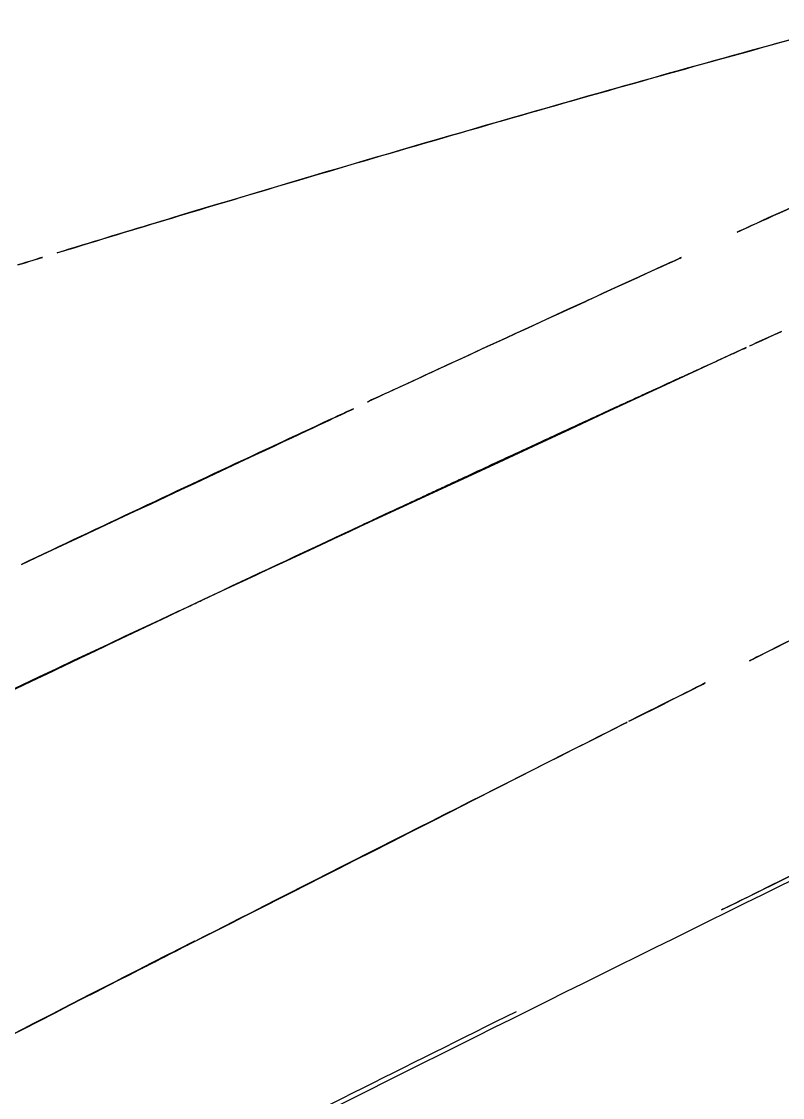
# Model space of a CAD drawing. Extents: x 16296660632 to 16296668616, y -37409619871 to -37409616241.
# Drawn here: x 16296668300.12 to 16296668317.21, y -37409617401.07 to -37409617376.89 of the extents above; entities that cross this region are included whole.
import ezdxf

# ---------------------------------------------------------------- set-up
doc = ezdxf.new("R2010")
doc.units = 0
doc.header["$LTSCALE"] = 10
doc.header["$MEASUREMENT"] = 0
doc.layers.get('0').update_dxf_attribs({"linetype": 'CONTINUOUS'})

msp = doc.modelspace()

# ---------------------------------------------------------------- linework, layer by layer
at = {"linetype": 'Continuous'}
for points, start_tangent, end_tangent in [([(16296668301.475639, -37409617381.920517), (16296668306.4447, -37409617380.426468), (16296668312.72942, -37409617378.603233), (16296668318.883369, -37409617376.893669)], (0.956431845, 0.291955692), (0.965050094, 0.262065481)), ([(16296668318.883221, -37409617376.893784), (16296668312.457809, -37409617378.680733), (16296668303.670179, -37409617381.255333), (16296668301.475651, -37409617381.920563)], (-0.965056977, -0.262040133), (-0.95647863, -0.291802383)), ([(16296668318.278879, -37409617380.675758), (16296668312.84387, -37409617383.15406)], (-0.910647467, -0.41318421), (-0.909011103, -0.416771898)), ([(16296668312.844259, -37409617383.1549), (16296668318.279181, -37409617380.676399)], (0.908779627, 0.417276394), (0.910933933, 0.412552263)), ([(16296668301.475651, -37409617381.920563), (16296668300.03112, -37409617382.363091)], (-0.95647863, -0.291802383), (-0.955801286, -0.294013437)), ([(16296668300.03158, -37409617382.363251), (16296668301.475639, -37409617381.920517)], (0.955720862, 0.294274759), (0.956431845, 0.291955692)), ([(16296668312.7686, -37409617383.188583), (16296668300.116211, -37409617389.0877)], (-0.908984986, -0.416828855), (-0.903193712, -0.429233174)), ([(16296668312.768999, -37409617383.189461), (16296668312.844259, -37409617383.1549)], (0.908749951, 0.41734102), (0.908779627, 0.417276394)), ([(16296668312.84387, -37409617383.15406), (16296668312.7686, -37409617383.188583)], (-0.909011102, -0.416771899), (-0.908984987, -0.416828855)), ([(16296668317.188511, -37409617383.856468), (16296668317.054581, -37409617383.917252), (16296668316.89002, -37409617383.991966), (16296668316.69459, -37409617384.08078), (16296668316.47201, -37409617384.181976), (16296668316.393129, -37409617384.217873)], (-0.910656922, -0.413163371), (-0.910200755, -0.414167339)), ([(16296668300.117331, -37409617389.09008), (16296668305.4238, -37409617386.593353), (16296668312.768999, -37409617383.189461)], (0.903821813, 0.427909022), (0.908749951, 0.41734102)), ([(16296668316.393129, -37409617384.217873), (16296668316.230169, -37409617384.292053), (16296668315.97999, -37409617384.406036), (16296668315.71162, -37409617384.52845), (16296668315.43741, -37409617384.653641), (16296668315.1506, -37409617384.784737), (16296668314.82933, -37409617384.93177), (16296668314.46578, -37409617385.098351), (16296668314.062481, -37409617385.283417), (16296668313.628469, -37409617385.482887), (16296668313.17285, -37409617385.692619), (16296668312.704729, -37409617385.908447), (16296668312.233141, -37409617386.126244), (16296668311.767099, -37409617386.341789), (16296668311.315611, -37409617386.550903), (16296668310.887659, -37409617386.749413), (16296668310.49103, -37409617386.933609), (16296668310.123341, -37409617387.104568), (16296668309.775709, -37409617387.26638), (16296668309.439131, -37409617387.423187), (16296668309.10457, -37409617387.579208), (16296668308.76306, -37409617387.738609), (16296668308.40564, -37409617387.905586), (16296668308.023371, -37409617388.084373), (16296668307.60734, -37409617388.279137), (16296668307.148661, -37409617388.494087), (16296668306.63847, -37409617388.733437), (16296668306.067989, -37409617389.001427), (16296668305.42844, -37409617389.302261), (16296668304.711121, -37409617389.640137), (16296668304.203131, -37409617389.879707)], (-0.910200755, -0.414167339), (-0.90438877, -0.426709447)), ([(16296668304.20269, -37409617389.878777), (16296668317.71204, -37409617383.619278)], (0.905115044, 0.425166741), (0.909554926, 0.415583731)), ([(16296668304.203131, -37409617389.879707), (16296668303.9074, -37409617390.019279), (16296668303.00872, -37409617390.443863), (16296668302.006611, -37409617390.91803), (16296668300.89271, -37409617391.445953), (16296668299.65873, -37409617392.031639), (16296668298.29652, -37409617392.679062), (16296668296.798149, -37409617393.392143), (16296668295.155979, -37409617394.174744), (16296668293.36257, -37409617395.030937), (16296668291.410749, -37409617395.965088), (16296668291.24831, -37409617396.042976)], (-0.90438877, -0.426709447), (-0.901720434, -0.432319625)), ([(16296668291.247511, -37409617396.041313), (16296668303.60935, -37409617390.157661), (16296668304.20269, -37409617389.878777)], (0.901007014, 0.433804518), (0.905115044, 0.425166741)), ([(16296668318.119659, -37409617390.42878), (16296668313.82131, -37409617392.58503)], (-0.894400298, -0.447267377), (-0.893281562, -0.449497554)), ([(16296668313.821079, -37409617392.584579), (16296668318.119699, -37409617390.428864)], (0.893378969, 0.449303926), (0.894398781, 0.447270412)), ([(16296668313.65745, -37409617392.666893), (16296668313.821079, -37409617392.584579)], (0.89333887, 0.449383648), (0.893378969, 0.449303926)), ([(16296668313.82131, -37409617392.58503), (16296668313.65769, -37409617392.667358)], (-0.893281562, -0.449497554), (-0.893239459, -0.449581214)), ([(16296668313.65769, -37409617392.667358), (16296668304.414221, -37409617397.349831), (16296668297.987671, -37409617400.639931)], (-0.893239459, -0.449581214), (-0.889339125, -0.457248204)), ([(16296668318.77532, -37409617395.519203), (16296668305.897511, -37409617401.916946), (16296668291.0109, -37409617409.477631), (16296668275.959129, -37409617417.292458)], (-0.897446187, -0.441123952), (-0.885560222, -0.464524588)), ([(16296668297.987499, -37409617400.639587), (16296668313.65745, -37409617392.666893)], (0.889051889, 0.457806442), (0.89333887, 0.449383649)), ([(16296668318.73085, -37409617395.428993), (16296668311.223261, -37409617399.140617)], (-0.897522603, -0.440968454), (-0.895345342, -0.445372561)), ([(16296668311.223261, -37409617399.140617), (16296668296.555361, -37409617406.522652), (16296668276.41234, -37409617416.928482)], (-0.895345342, -0.445372561), (-0.885816554, -0.464035594))]:
    msp.add_spline(points, degree=3, dxfattribs=dict(at, start_tangent=start_tangent, end_tangent=end_tangent))

doc.saveas('drawing.dxf')
